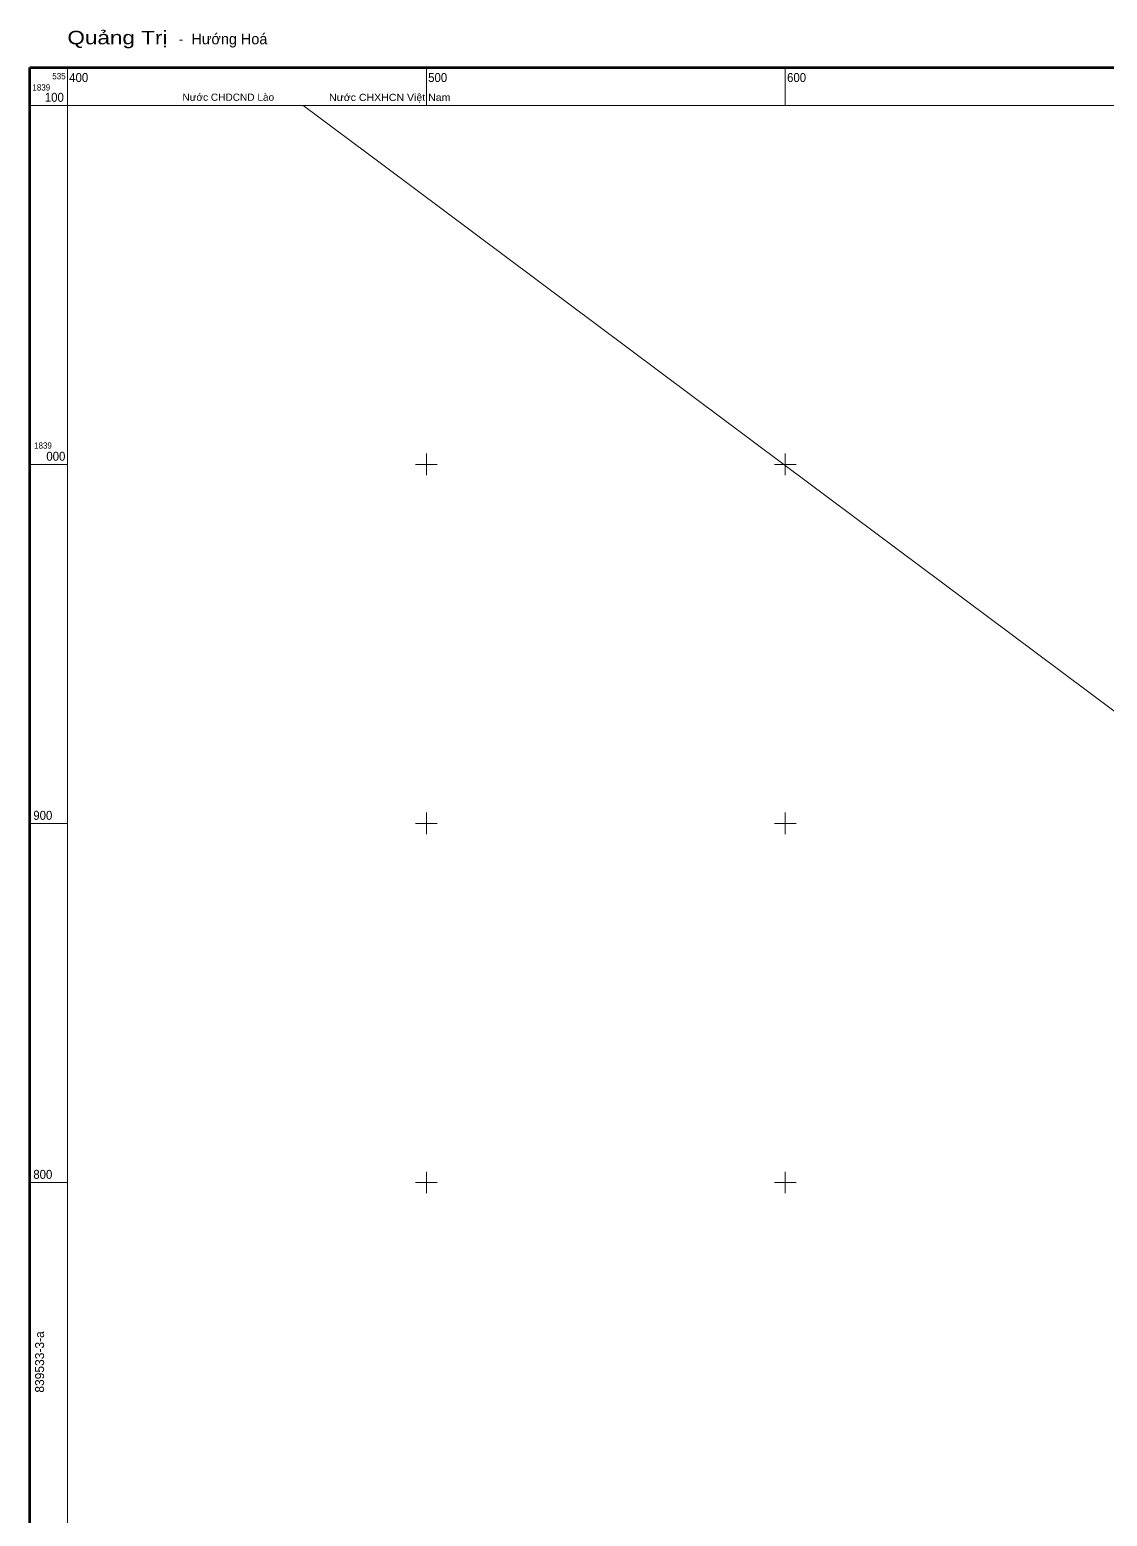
# Model space of a CAD drawing. Header units: metres. Extents: x 535390 to 536118, y 1838364 to 1839147.
# Drawn here: x 535389.5 to 535689.7, y 1838707 to 1839121.1 of the extents above; entities that cross this region are included whole.
import ezdxf
from ezdxf.enums import TextEntityAlignment as Align

# ---------------------------------------------------------------- set-up
doc = ezdxf.new("R2010")
doc.units = ezdxf.units.M
doc.header["$LTSCALE"] = 0.32
doc.layers.add('40', color=7, linetype='Continuous', lineweight=13)
doc.layers.add('63', color=7, linetype='Continuous', lineweight=13)
doc.layers.add('58', color=7, linetype='Continuous')

msp = doc.modelspace()

# ---------------------------------------------------------------- linework, layer by layer
at = {"layer": '40'}
msp.add_lwpolyline([(535465.66, 1839100), (535487.88, 1839083.41), (535599.61, 1839000), (535662.9, 1838952.75), (535712.84, 1838915.47), (535796.52, 1838848.78), (535865.13, 1838794.09), (535957.21, 1838715.23), (536064.43, 1838626.88), (536070.49, 1838606.12), (536068.87, 1838592.91), (536075.52, 1838575.98), (536076.74, 1838560.25), (536083.35, 1838548.94), (536086.27, 1838532.2), (536091.24, 1838521.12), (536090.22, 1838510.97), (536086.3, 1838499.64), (536067.18, 1838468.1), (536082.12, 1838462.29), (536100, 1838451.99)], dxfattribs=at)
at = {"layer": '63'}
for p, q in [((535400, 1839100), (535400, 1839110.5)), ((535500, 1839100), (535500, 1839110.5)), ((535600, 1839100), (535600, 1839110.5)), ((535400, 1839100), (535389.5, 1839100)), ((535400, 1839000), (535389.5, 1839000)), ((535497, 1839000), (535503, 1839000)), ((535500, 1838997), (535500, 1839003)), ((535597, 1839000), (535603, 1839000)), ((535600, 1838997), (535600, 1839003)), ((535500, 1838897), (535500, 1838903)), ((535600, 1838897), (535600, 1838903)), ((535400, 1838900), (535389.5, 1838900)), ((535497, 1838900), (535503, 1838900)), ((535597, 1838900), (535603, 1838900)), ((535500, 1838797), (535500, 1838803)), ((535600, 1838797), (535600, 1838803)), ((535400, 1838800), (535389.5, 1838800)), ((535497, 1838800), (535503, 1838800)), ((535597, 1838800), (535603, 1838800))]:
    msp.add_line(p, q, dxfattribs=at)
at = {"layer": '63', "lineweight": 158}
msp.add_lwpolyline([(535389.5, 1839110.5), (536110.5, 1839110.5), (536110.5, 1838389.5), (535389.5, 1838389.5)], close=True, dxfattribs=at)
at = {"layer": '63'}
msp.add_lwpolyline([(535400, 1839100), (536100, 1839100), (536100, 1838400), (535400, 1838400)], close=True, dxfattribs=at)

# ---------------------------------------------------------------- texts
at = {"layer": '58'}
for s, width, p in [('Nước CHDCND Lào', 1.05, (535444.82, 1839101.27)), ('Nước CHXHCN Việt Nam', 1.1, (535489.805, 1839101.22))]:
    msp.add_text(s, height=2, dxfattribs=dict(at, width=width)).set_placement(p, align=Align.CENTER)
at = {"layer": '63'}
for s, height, width, p in [('Quảng Trị', 3.75, 1.25, (535400, 1839117)), ('400', 2.5, 0.95, (535400.5, 1839106.5)), ('500', 2.5, 0.95, (535500.5, 1839106.5)), ('600', 2.5, 0.95, (535600.5, 1839106.5)), ('1839', 1.75, 0.95, (535390.26, 1839104.12)), ('1839', 1.75, 0.95, (535390.72, 1839004.38)), ('000', 2.5, 0.95, (535394.13, 1839001.01)), ('900', 2.5, 0.95, (535390.5, 1838901)), ('800', 2.5, 0.95, (535390.5, 1838801))]:
    msp.add_text(s, height=height, dxfattribs=dict(at, width=width)).set_placement(p)
msp.add_text('  -  Hướng Hoá', height=3, dxfattribs=at).set_placement((535428.76, 1839117))
at = {"layer": '63', "width": 0.95}
for s, height, p in [('535', 1.75, (535399.5, 1839107.25)), ('100', 2.5, (535399, 1839101))]:
    msp.add_text(s, height=height, dxfattribs=at).set_placement(p, align=Align.RIGHT)
at = {"layer": '63'}
msp.add_text('839533-3-a', height=2.5, rotation=90, dxfattribs=at).set_placement((535393.5, 1838750.005), align=Align.CENTER)

doc.saveas('drawing.dxf')
